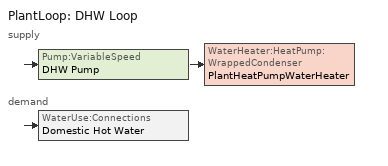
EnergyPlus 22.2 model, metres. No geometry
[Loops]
PlantLoop 'DHW Loop'
 supply: Pump:VariableSpeed 'DHW Pump' > WaterHeater:HeatPump:WrappedCondenser 'PlantHeatPumpWaterHeater'
 demand: WaterUse:Connections 'Domestic Hot Water'
[Building]
Water Heater DHW Plant Loop Example: Loads convergence tolerance value=0.04; Maximum number of warmup days=25; Minimum number of warmup days=6; North axis=0; Solar distribution=FullInteriorAndExterior; Temperature convergence tolerance value=0.04; Terrain=Suburbs
[Site:Location]
Miami Intl Ap FL USA WMO=722020: Elevation=11; Latitude=25.82; Longitude=-80.3; Time zone=-5
[Site:WaterMainsTemperature]
Annual average outdoor air temperature=9.69; Calculation method=Correlation; Maximum difference in monthly average outdoor air temperatures=28.1
[SizingPeriod:DesignDay] Barometric pressure=101217; Day of month=21; Daylight saving time indicator=No; Humidity condition type=WetBulb; Rain indicator=No; Snow indicator=No; Solar model indicator=ASHRAEClearSky
Name | Daily dry bulb temperature range | Day type | Maximum dry bulb temperature | Month | Sky clearness | Wetbulb or dewpoint at maximum dry bulb | Wind direction | Wind speed
Miami Intl Ap Ann Clg .4% Condns DB=>MWB | 6.7 | SummerDesignDay | 33.2 | 7 | 1 | 25.3 | 140 | 4.5
Miami Intl Ap Ann Htg 99.6% Condns DB | 0 | WinterDesignDay | 8.7 | 1 | 0 | 8.7 | 340 | 3.8
[Coil:WaterHeating:AirToWaterHeatPump:Wrapped]
HPWHPlantDXCoil: Crankcase heater capacity=0; Evaporator air temperature type for curve objects=WetBulbTemperature; Evaporator fan power included in rated cop=Yes; Heating capacity function of temperature curve=HPWH-Htg-Cap-fT; Heating cop function of temperature curve=HPWH-Htg-COP-fT; Maximum ambient temperature for crankcase heater operation=10; Part load fraction correlation curve=HPWH-COP-fPLR; Rated condenser water temperature=48.89; Rated cop=2.4; Rated evaporator air flow rate=0.189; Rated evaporator inlet air dry bulb temperature=19.72; Rated evaporator inlet air wet bulb temperature=13.5; Rated heating capacity=2349.6; Rated sensible heat ratio=0.981
[Fan:SystemModel]
HPWHPlantFan: Availability schedule=PlantHPWHSch; Design electric power consumption=Autosize; Design maximum air flow rate=0.2279; Design power sizing method=TotalEfficiencyAndPressure; Design pressure rise=65; Electric power minimum flow rate fraction=0; Fan total efficiency=0.1722; Motor efficiency=1; Motor in air stream fraction=0; Speed control method=Discrete
[PlantEquipmentList]
DHW Plant Equipment: PlantHeatPumpWaterHeater, WaterHeater:HeatPump:WrappedCondenser
[PlantEquipmentOperation:HeatingLoad]
DHW Control Scheme: Load range 1 lower limit=0; Load range 1 upper limit=10000000; Range 1 equipment list=DHW Plant Equipment
[PlantEquipmentOperationSchemes]
DHW Loop Operation: Control scheme 1=DHW Control Scheme; Control scheme 1 schedule=Always On
[PlantLoop]
DHW Loop: Fluid type=Water; Load distribution scheme=Optimal; Maximum loop flow rate=Autosize; Maximum loop temperature=100; Minimum loop flow rate=0; Minimum loop temperature=3; Plant equipment operation scheme=DHW Loop Operation; Plant loop volume=Autocalculate
[Pump:VariableSpeed]
DHW Pump: Design maximum flow rate=Autosize; Design minimum flow rate=0; Design power consumption=Autosize; Design pump head=0; Fraction of motor inefficiencies to fluid stream=0; Motor efficiency=1; Pump control type=Intermittent; Coefficient 1 of the part load performance curve=0; Coefficient 2 of the part load performance curve=1; Coefficient 3 of the part load performance curve=0; Coefficient 4 of the part load performance curve=0
[SetpointManager:Scheduled]
DHW Loop Set Point Manager: Control variable=Temperature; Schedule=Hot Water Set Point Temp Schedule; Setpoint node or nodelist=Water Heater Use Loop Outlet Node
[Sizing:Plant]
DHW Loop: Design loop exit temperature=82; Loop design temperature difference=11; Loop type=Heating
[WaterHeater:HeatPump:WrappedCondenser]
PlantHeatPumpWaterHeater: Availability schedule=PlantHPWHSch; Compressor location=Outdoors; Compressor setpoint temperature schedule=PlantHPWHTempSch; Condenser bottom location=0.0664167; Condenser top location=0.863417; Control sensor 1 height in stratified tank=1.262; Control sensor 1 weight=0.75; Control sensor 2 height in stratified tank=0.464; Dead band temperature difference=3.89; Dx coil=HPWHPlantDXCoil; Evaporator air flow rate=0.2279; Fan=HPWHPlantFan; Fan placement=DrawThrough; Inlet air configuration=OutdoorAirOnly; Maximum inlet air temperature for compressor operation=48.89; Minimum inlet air temperature for compressor operation=7.2; Off cycle parasitic electric load=0; On cycle parasitic electric load=0; Tank element control logic=MutuallyExclusive; Tank=Water Heater Tank
[WaterHeater:Stratified]
Water Heater Tank: Ambient temperature indicator=Schedule; Ambient temperature schedule=Ambient Temp Schedule; End use subcategory=Water Heater; Heater 1 capacity=4500; Heater 1 deadband temperature difference=18.5; Heater 1 height=1.129; Heater 1 setpoint temperature schedule=Hot Water Set Point Temp Schedule; Heater 2 capacity=0; Heater 2 deadband temperature difference=18.5; Heater 2 height=0.266; Heater 2 setpoint temperature schedule=Hot Water Set Point Temp Schedule; Heater fuel type=Electricity; Heater priority control=MasterSlave; Heater thermal efficiency=1; Indirect water heating recovery time=1.5; Inlet mode=Fixed; Maximum temperature limit=100; Number of nodes=12; Off cycle flue loss fraction to zone=1; Off cycle parasitic fuel consumption rate=8.3; Off cycle parasitic fuel type=Electricity; Off cycle parasitic heat fraction to tank=0; Off cycle parasitic height=1; On cycle parasitic fuel consumption rate=8.3; On cycle parasitic fuel type=Electricity; On cycle parasitic heat fraction to tank=0; On cycle parasitic height=1; Skin loss fraction to zone=1; Source side design flow rate=Autosize; Tank height=1.594; Tank shape=VerticalCylinder; Tank volume=0.287691; Uniform skin loss coefficient per unit area to ambient temperature=0.7878; Use side design flow rate=Autosize; Use side effectiveness=1; Use side inlet height=0; Use side outlet height=Autocalculate
[WaterUse:Connections]
Domestic Hot Water: Water use equipment name 1=Sinks; Water use equipment name 2=Showers; Drain water heat exchanger type=None
[WaterUse:Equipment] Target temperature schedule=Sinks and Showers Temp Schedule
Name | End use subcategory | Flow rate fraction schedule | Peak flow rate
Showers | Showers | Showers Flow Schedule | 0.000205
Sinks | Sinks | Sinks Flow Schedule | 0.000158
[Curve:Biquadratic] Maximum value of x=100; Maximum value of y=100; Minimum value of x=0; Minimum value of y=0
Name | Coefficient1 constant | Coefficient2 x | Coefficient3 x 2 | Coefficient4 y | Coefficient5 y 2 | Coefficient6 x y | Minimum curve output
HPWH-Htg-COP-fT | 1.1332 | 0.063 | -9.79e-05 | -0.00972 | -2.14e-05 | -0.000686
HPWH-Htg-Cap-fT | 0.563 | 0.0437 | 3.9e-05 | 0.0055 | -0.000148 | -0.000145 | 0
[Curve:Quadratic]
HPWH-COP-fPLR: Maximum value of x=1; Minimum value of x=0; Coefficient1 constant=1; Coefficient2 x=0; Coefficient3 x 2=0
[Schedule:Compact]
Always On: THROUGH: 12/31, FOR: AllDays, UNTIL: 24:00, 1
Ambient Temp Schedule: THROUGH: 12/31, FOR: AllDays, UNTIL: 24:00, 22
Hot Water Set Point Temp Schedule: THROUGH: 12/31, FOR: AllDays, UNTIL: 24:00, 43.89
PlantHPWHSch: Through: 12/31, For: AllDays, Until: 24:00, 1
PlantHPWHTempSch: Through: 12/31, For: AllDays, Until: 24:00, 48.89
Showers Flow Schedule: THROUGH: 12/31, FOR: AllDays, UNTIL: 3:00, 0, UNTIL: 5:00, 0.2, UNTIL: 7:00, 0, UNTIL: 7:10, 1, UNTIL: 10:00, 0, UNTIL: 10:30, 0.3, UNTIL: 13:00, 0, UNTIL: 13:10, 0.5, UNTIL: 16:00, 0, UNTIL: 22:00, 0.1, UNTIL: 24:00, 0
Sinks Flow Schedule: THROUGH: 12/31, FOR: AllDays, UNTIL: 1:00, 0.003, UNTIL: 2:00, 0.001, UNTIL: 3:00, 0, UNTIL: 4:00, 0, UNTIL: 5:00, 0.001, UNTIL: 6:00, 0.028, UNTIL: 7:00, 0.105, UNTIL: 8:00, 0.1, UNTIL: 9:00, 0.081, UNTIL: 10:00, 0.059, UNTIL: 11:00, 0.051, UNTIL: 12:00, 0.037, UNTIL: 13:00, 0.031, UNTIL: 14:00, 0.026, UNTIL: 15:00, 0.023, UNTIL: 16:00, 0.033, UNTIL: 17:00, 0.041, UNTIL: 18:00, 0.063, UNTIL: 19:00, 0.075, UNTIL: 20:00, 0.066, UNTIL: 21:00, 0.059, UNTIL: 22:00, 0.046, UNTIL: 23:00, 0.046, UNTIL: 24:00, 0.025
Sinks and Showers Temp Schedule: THROUGH: 12/31, FOR: AllDays, UNTIL: 24:00, 40.56
